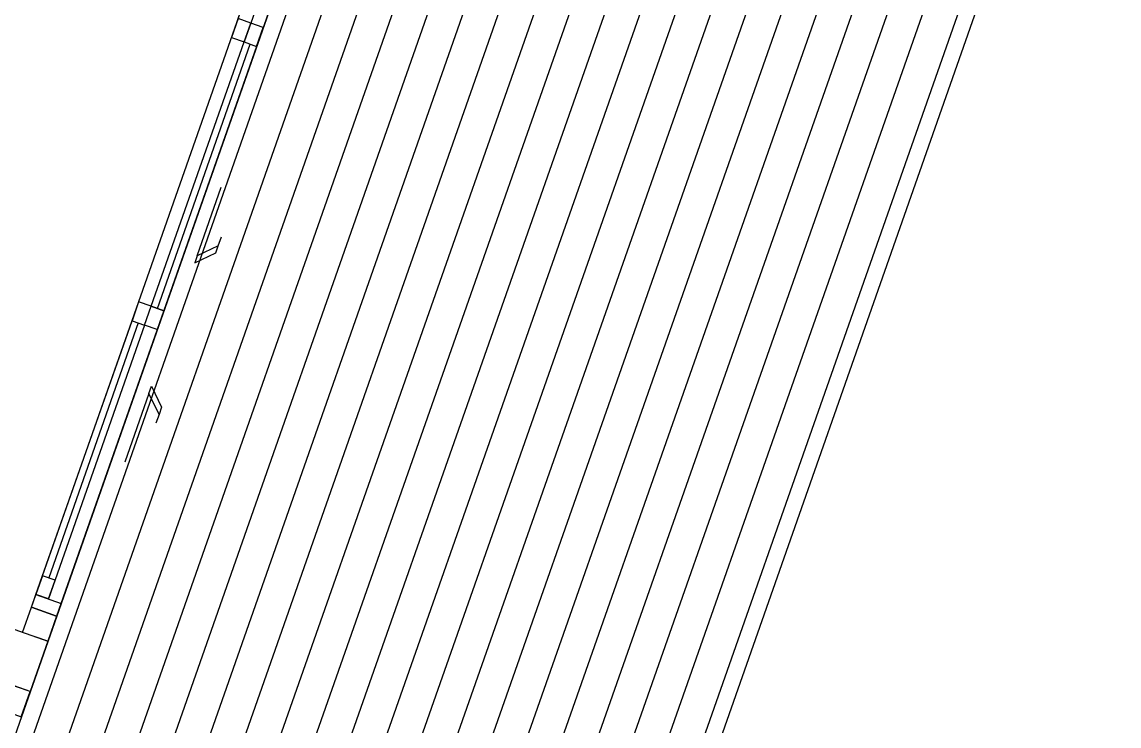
# Model space of a CAD drawing. Header units: inches. Extents: x -1366 to 1207, y -585 to 2554.
# Drawn here: x 389.415 to 393.527, y 2022.855 to 2025.494 of the extents above; entities that cross this region are included whole.
import ezdxf

# ---------------------------------------------------------------- set-up
doc = ezdxf.new("R2010")
doc.units = ezdxf.units.IN
doc.header["$MEASUREMENT"] = 0
for name, color, linetype in [('COLM', 3, 'CONTINUOUS'), ('Floor-2', 9, 'CONTINUOUS'), ('Floor-Wood', 37, 'CONTINUOUS'), ('WALL', 7, 'CONTINUOUS'), ('wind', 7, 'CONTINUOUS')]:
    doc.layers.add(name, color=color, linetype=linetype)

msp = doc.modelspace()

# ---------------------------------------------------------------- hatches: boundary and pattern name
at = {"layer": 'Floor-Wood'}
h = msp.add_hatch(dxfattribs=at)
h.set_pattern_fill('LINE', color=256, angle=70.6492)
h.set_pattern_definition([(70.6492, (375.94611, 2027.35462), (-0.11793845, 0.04141886), [])])
h.paths.add_polyline_path([(389.8826, 2016.6839), (393.5274, 2027.0625), (391.1687, 2027.8909), (387.5238, 2017.5123)])

# ---------------------------------------------------------------- linework, layer by layer
at = {"layer": 'COLM'}
msp.add_lwpolyline([(389.3232, 2023.2396), (389.5119, 2023.1734), (389.4457, 2022.9847), (389.257, 2023.0509)], close=True, dxfattribs=at)
at = {"layer": 'Floor-2'}
msp.add_lwpolyline([(389.8826, 2016.6839), (393.5274, 2027.0625), (391.1687, 2027.8909), (387.5238, 2017.5123)], close=True, dxfattribs=at)
at = {"layer": 'WALL'}
for points in [[(389.5119, 2023.1734), (389.4176, 2023.2065), (389.4507, 2023.3009), (389.5451, 2023.2677)], [(389.4457, 2022.9847), (389.3513, 2023.0178), (389.3182, 2022.9234), (389.4125, 2022.8903)]]:
    msp.add_lwpolyline(points, close=True, dxfattribs=at)
at = {"layer": 'wind'}
for p, q in [((389.9232, 2024.42), (390.2711, 2025.4107)), ((389.8512, 2024.3658), (389.5157, 2023.4105))]:
    msp.add_line(p, q, dxfattribs=at)
at = {"layer": 'wind', "color": 8}
for p, q in [((390.072, 2024.6174), (390.1624, 2024.8748)), ((389.8911, 2024.1021), (389.8007, 2023.8447))]:
    msp.add_line(p, q, dxfattribs=at)
for points in [[(391.0693, 2027.6079), (389.5451, 2023.2677), (389.4507, 2023.3009), (390.9749, 2027.641)], [(390.6203, 2026.4804), (390.2724, 2025.4897), (390.2252, 2025.5063), (390.5731, 2026.497)], [(389.8996, 2024.4283), (390.2476, 2025.419), (390.2947, 2025.4024), (389.9468, 2024.4117)], [(389.4673, 2023.348), (389.8276, 2024.3741), (389.8748, 2024.3575), (389.5144, 2023.3315)]]:
    msp.add_lwpolyline(points, close=True, dxfattribs=at)
at = {"layer": 'wind'}
for points in [[(390.2476, 2025.419), (390.2724, 2025.4897), (390.2252, 2025.5063), (390.2004, 2025.4355)], [(390.2724, 2025.4897), (390.2476, 2025.419), (390.2947, 2025.4024), (390.3196, 2025.4732)], [(389.8748, 2024.3575), (389.8996, 2024.4283), (389.8525, 2024.4449), (389.8276, 2024.3741)], [(389.8748, 2024.3575), (389.8996, 2024.4283), (389.9468, 2024.4117), (389.922, 2024.341)], [(389.5144, 2023.3315), (389.5393, 2023.4022), (389.4921, 2023.4188), (389.4673, 2023.348)], [(389.5616, 2023.3149), (389.5451, 2023.2677), (389.4507, 2023.3009), (389.4673, 2023.348)]]:
    msp.add_lwpolyline(points, close=True, dxfattribs=at)
at = {"layer": 'wind', "color": 8}
for points in [[(390.1509, 2024.6553), (390.072, 2024.6174), (390.0627, 2024.5907), (390.1416, 2024.6286), (390.1509, 2024.6553), (390.1625, 2024.6881)], [(389.929, 2024.0233), (389.8911, 2024.1021), (389.9005, 2024.1288), (389.9383, 2024.05), (389.929, 2024.0233), (389.9174, 2023.9904)]]:
    msp.add_lwpolyline(points, dxfattribs=at)

doc.saveas('drawing.dxf')
